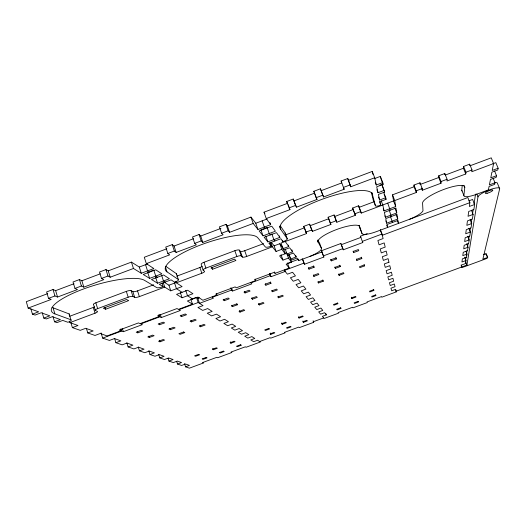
<?xml version="1.0" encoding="UTF-8"?>
<svg xmlns="http://www.w3.org/2000/svg" width="526" height="526" viewBox="0 0 526 526"><rect width="100%" height="100%" fill="white"/><g stroke="black" fill="none" stroke-linecap="round" stroke-linejoin="round"><path stroke-width="0.79" d="M421.484 188.084L422.325 190.228L441.012 183.239L438.737 177.512L438.756 175.769L444.786 173.514L447.08 179.267L447.015 180.99L465.76 173.975L465.944 172.206L463.623 166.453L469.672 164.184L472.006 169.937L471.783 171.719L493.598 163.553L491.245 157.839L470.211 165.723M441.012 183.239L441.044 181.529L438.756 175.769M444.753 174.685L444.786 173.514M465.76 173.975L463.452 168.254L463.623 166.453M493.118 178.222L494.986 182.785L494.65 184.356L489.081 186.434L488.404 189.873L477.003 194.127A14.741 3.287 -22.2 0 1 463.899 195.521L461.769 190.221L462.209 185.698M463.899 195.521L464.767 187.387L463.945 185.336M469.527 165.394L469.672 164.184M359.048 225.391L361.993 233.531A14.439 3.294 -20.7 0 0 376.36 231.644L467.824 197.533L469.882 202.648L469.37 206.462L474.636 204.502L472.598 199.466L468.844 200.86M483.401 254.558L486.202 253.525L487.668 257.701A2.623 0.421 -21.3 0 1 485.097 259.101L464.182 266.807A2.61 0.421 -21.1 0 1 461.808 267.234L461.092 265.005M465.523 260.39L466.01 257.161M466.253 255.544L466.989 250.698M467.594 246.655L468.087 243.42M468.692 239.383L469.185 236.148M469.915 231.302L470.402 228.067M471.132 223.221L471.743 219.178M472.598 213.523L473.209 209.48M474.064 203.825L475.524 194.127M464.721 257.194L466.029 260.495L465.563 263.546L461.545 265.025L461.256 267.188L396.124 291.207M465.931 251.362L467.016 254.084L466.516 257.339L462.367 258.871L461.953 262.001L466.029 260.495M466.667 243.722L468.068 247.24L467.535 250.718L463.248 252.302L462.801 255.643L467.016 254.084M467.745 236.273L469.192 239.909L468.62 243.637L464.182 245.28L463.708 248.851L468.068 247.24M468.903 228.271L470.402 232.032L469.79 236.042L465.188 237.745L464.682 241.579L469.192 239.909M470.099 219.552L471.704 223.557L471.04 227.876L466.273 229.645L465.72 233.768L470.402 232.032M471.441 210.249L473.111 214.411L472.394 219.072L467.436 220.913L466.845 225.365L471.704 223.557M474.636 204.502L473.854 209.558L468.699 211.478L468.055 216.291L473.111 214.411M461.848 266.938L466.93 265.065L477.983 196.875L476.786 193.916M493.598 163.553L492.237 170.45L498.135 168.248L495.834 162.659L492.888 163.757M494.558 170.937L496.518 175.704L496.163 177.361L490.456 179.491L489.39 184.876L494.986 182.785M498.135 168.248L497.76 169.99L491.895 172.18L490.778 177.847L496.518 175.704M494.611 182.667A11.671 2.591 -22.3 0 1 497.557 183.62L499.674 188.795L482.848 259.193L487.747 257.385M73.975 283.738L55.638 290.641L53.027 289.524L46.623 291.937L48.523 298.373L51.167 299.432L28.154 308.085L26.3 301.687L47.741 293.613M100.288 273.829L81.885 280.759L79.452 279.569L73.029 281.989L74.968 288.426L77.44 289.55L57.538 297.039L54.934 295.96L48.523 298.373M166.854 248.765L144.288 257.26L146.333 263.638L153.829 268.549L141.27 273.27L133.453 268.484L110.21 277.228L108.224 270.844L105.963 269.588L99.519 272.014L101.505 278.438L103.793 279.641L83.831 287.15L81.405 285.999L74.968 288.426M269.95 222.597L270.68 224.661L257.944 229.441L253.184 223.458L229.592 232.328L227.416 225.963L225.97 224.385L219.427 226.851L221.61 233.255L223.09 234.774L202.826 242.394L200.695 236.029L199.065 234.517L192.542 236.976L194.679 243.387L196.343 244.833L176.151 252.427L174.06 246.056L172.245 244.623L165.749 247.069L167.84 253.486L169.688 254.86L146.333 263.638M287.669 203.279L264.013 212.188L266.248 218.546L289.944 209.631L286.631 201.537L293.225 199.052L296.506 207.165L317 199.459L313.825 191.293L320.446 188.801L323.582 196.98L344.142 189.248L343.498 187.401L350.145 184.902L347.752 178.518L341.111 181.016L341.768 182.91L321.248 190.636M108.224 270.844L131.428 262.106L139.291 267.044L141.27 273.27M174.06 246.056L193.469 238.745M200.695 236.029L220.92 228.409M227.416 225.963L250.968 217.1L255.774 223.241L257.944 229.441M294.218 200.814L314.673 193.108M374.683 177.762L350.743 186.769L348.363 180.425L372.263 171.43L374.683 177.762L376.294 184.994L382.75 182.568L380.383 176.388L374.657 178.538M101.505 278.438L107.961 276.012L110.21 277.228M167.84 253.486L174.349 251.034L176.151 252.427M194.679 243.387L201.208 240.928L202.826 242.394M221.61 233.255L228.159 230.789L229.592 232.328M288.925 207.934L295.533 205.449L296.506 207.165M313.825 191.293L316.165 197.684L322.793 195.192L323.582 196.98M139.291 267.044L147.642 263.901M255.774 223.241L267.077 218.994M30.843 308.69L32.434 314.147L38.628 311.819L28.154 308.085M149.976 271.469L153.783 270.042L155.729 276.091L157.537 277.235M379.903 185.126L381.988 184.343L384.631 192.082L378.404 194.416L379.647 199.998L385.742 197.717L383.783 192.588M382.75 182.568L383.112 184.389L376.701 186.796L378.023 192.713L384.289 190.359M42.244 312.766L43.796 318.079L49.819 315.817L41.245 312.76L35.091 315.067L32.434 314.147M149.627 278.379L161.837 273.803L155.703 269.779L143.23 274.467L149.627 278.379L147.694 272.323M263.033 235.845L275.407 231.203L271.784 226.193L259.134 230.94L263.033 235.845L260.922 229.803L267.096 227.488L269.213 233.524L270.298 234.951M69.452 321.176L69.886 322.616L95.042 313.207A3.932 0.92 -16.7 0 0 97.297 311.346L95.357 310.531L93.582 304.712A3.952 0.953 -16.6 0 1 95.85 302.798L126.339 291.371A3.932 0.967 -17.1 0 1 131.099 290.648L132.835 291.575A3.906 0.953 -17.2 0 0 137.529 290.858L153.658 284.822M175.848 281.351L176.322 282.791L201.806 273.25A3.886 0.947 -18.2 0 0 204.509 271.219L203.174 270.167L201.241 264.361A3.906 0.986 -18.2 0 1 203.963 262.277L234.859 250.698A3.899 0.993 -18.7 0 1 239.258 250.113L240.382 251.277L242.368 257.05A3.886 0.96 -18.9 0 0 246.707 256.445L272.415 246.825L276.084 251.454L281.824 249.311L285.204 253.788L279.595 255.886L282.949 260.12L288.445 258.069L291.542 262.178L286.164 264.183L289.247 268.076L275.059 273.362L274.158 272.356L254.63 279.628L255.643 280.595L236.273 287.814L235.155 286.887L215.726 294.126L216.942 295.014L202.878 300.254L198.013 297.052L187.374 301.017L192.457 304.133L178.432 309.36L176.999 308.558L157.701 315.745L159.24 316.507L140.1 323.641L138.456 322.918L119.251 330.078L121 330.755L120.539 329.269M285.335 241.434L281.029 243.045L283.021 248.666L288.774 246.516L285.224 241.539L306.559 233.557L303.66 226.397L309.597 224.175L312.464 231.341L330.907 224.444L328.125 217.231L334.076 214.996L336.831 222.228L355.326 215.305L352.657 208.033L358.627 205.797L361.263 213.083L382.797 205.022L381.159 200.722M383.257 208.789L384.059 210.893L395.703 206.54L394.724 200.564L416.336 192.47L414.1 186.743L413.962 185.06L419.978 182.811L422.233 188.571L422.325 190.228M285.467 234.931L304.488 227.811L306.559 233.557M310.386 225.601L328.796 218.698M334.714 216.482L353.183 209.565L352.657 208.033M361.263 213.083L359.113 207.343L374.466 201.59M395.703 206.54L393.553 200.932L392.514 194.83L414.1 186.743M420.826 184.225L438.737 177.512M445.483 174.987L463.452 168.254M53.021 316.619L54.546 321.787L60.405 319.591L52.298 316.698L46.308 318.947L43.796 318.079M157.53 283.212L169.405 278.76L163.606 274.96L151.475 279.51L157.53 283.212L155.63 277.314M279.871 237.377L276.452 232.643L264.157 237.259L267.839 241.888L279.871 237.377L279.352 235.911M69.682 316.277L93.28 307.434A3.932 0.94 -16.6 0 0 94.535 306.888M176.69 276.189L199.893 267.497A3.886 0.973 -18.2 0 0 202.162 266.34M240.382 251.277A3.879 0.98 -18.9 0 0 244.728 250.705L263.605 243.63M385.742 197.717L386.064 199.341L380.009 201.609L380.804 205.166L380.482 205.285A5.431 1.354 -21.1 0 1 375.426 205.745L373.23 199.965L371.356 192.424M95.357 310.531A3.952 0.934 -16.7 0 1 97.639 308.644L128.173 297.21A3.938 0.94 -17.1 0 1 132.933 296.467L134.663 297.361A3.912 0.934 -17.3 0 0 139.357 296.618L164.73 287.124L170.766 290.832L182.101 286.591L176.322 282.791M203.174 270.167A3.912 0.96 -18.3 0 1 205.909 268.102L236.851 256.517A3.906 0.967 -18.8 0 1 241.25 255.912L242.368 257.05M305.744 232.176L311.688 229.954L312.464 231.341M328.125 217.231L330.243 223.004L336.206 220.775L336.831 222.228M354.82 213.806L360.797 211.57M416.336 192.47L416.211 190.826L422.233 188.571M441.044 181.529L447.08 179.267M465.944 172.206L472.006 169.937M382.652 205.015L393.553 200.932M164.217 282.219L168.938 285.197L176.723 282.284M271.324 242.276L274.105 245.839L279.839 243.696L283.258 248.285L285.204 253.788M105.654 309.235L128.699 300.609L126.503 299.518L103.293 308.203L105.654 309.235L104.99 307.072M212.557 269.227L235.904 260.488L234.465 259.101L210.952 267.905L212.557 269.227L211.833 267.07M70.911 322.668L72.384 327.613L77.986 325.515L69.886 322.616M285.164 253.197L286.532 252.684M291.851 249.811L292.581 251.869L286.972 253.959L287.853 255.13L293.423 253.052L296.197 256.944L290.733 258.983L289.109 254.393M385.42 217.199L396.762 212.958L395.953 208.04L384.375 212.366L385.42 217.199L384.894 215.831M86.389 328.309L87.789 332.951L93.155 330.946L85.738 328.29L80.254 330.341L72.384 327.613M182.075 297.769L192.937 293.712L187.637 290.227L176.545 294.376L182.075 297.769L180.313 292.364M386.702 223.182L397.761 219.059L396.992 214.384L385.716 218.592L386.702 223.182L385.834 220.894M191.109 299.347L196.474 297.341L198.302 298.538M288.465 263.039L298.17 259.423M302.167 258.766L304.482 264.249L323.865 257.03L321.366 250.77L340.874 243.499L343.294 249.791L362.762 242.539L362.355 241.368L381.981 234.057L380.311 229.638M341.4 244.662L360.849 237.41L360.428 236.207L367.214 233.675M199.255 297.65L197.789 298.203L199.485 303.351L213.438 298.157L212.208 297.295L231.479 290.115L232.604 291.016L251.816 283.862L250.797 282.922L270.16 275.709L271.074 276.689L285.151 271.449L284.632 269.983M290.733 258.983L291.568 260.1L296.999 258.075L298.775 260.561L322.004 251.895L323.865 257.03M121 330.755L107.1 335.936L100.275 333.491L95.015 335.45L87.789 332.951M101.077 332.912L102.662 338.106L121.677 331.018L123.393 331.689L142.349 324.634L140.738 323.924L159.838 316.803L161.351 317.553L180.398 310.465L178.985 309.669L198.184 302.522L203.029 305.599L197.934 307.5L202.688 310.412L207.685 308.558L212.156 311.399L207.257 313.22L211.649 315.909L216.456 314.127L220.598 316.757L215.877 318.506L219.947 321.005L224.582 319.289L228.422 321.721L223.872 323.411L227.659 325.732L232.124 324.075L235.701 326.344L231.309 327.974L234.839 330.137L239.152 328.54L242.486 330.657L238.245 332.228L241.539 334.247L245.714 332.702L248.831 334.681L244.721 336.199L247.805 338.093L251.849 336.601L254.768 338.455L250.79 339.921L253.683 341.696L257.602 340.256L260.35 341.999L246.102 347.245L245.326 346.812L231.052 352.072L231.887 352.486L217.698 357.719L216.804 357.332L202.576 362.572L203.529 362.947L189.386 368.161L185.553 366.832L184.495 363.558M303.752 263.197L284.31 270.436L287.42 274.191L292.574 272.271L295.454 275.913L290.405 277.787L293.278 281.246L298.229 279.405L300.885 282.771L296.033 284.573L298.689 287.775L303.449 286.006L305.915 289.122L301.24 290.852L303.706 293.824L308.295 292.121L310.59 295.014L306.079 296.684L308.368 299.445L312.799 297.801L314.936 300.497L310.577 302.108L312.714 304.685L317 303.101L318.993 305.619L314.778 307.177L316.777 309.584L320.919 308.052L322.786 310.412L318.71 311.911L320.577 314.167L324.595 312.687L326.337 314.896L322.392 316.356L324.147 318.473L338.527 313.174L338.126 312.595L352.584 307.263L352.926 307.861L367.358 302.542L367.069 301.917L381.587 296.565L381.81 297.21L396.288 291.877L395.664 289.326L391.679 290.799L390.963 288.195L395.013 286.703L394.342 283.987L390.226 285.506L389.464 282.732L393.645 281.186L392.929 278.293L388.681 279.865L387.866 276.893L392.192 275.295L391.423 272.198L387.024 273.829L386.156 270.647L390.627 268.99L389.805 265.669L385.249 267.353L384.315 263.94L388.957 262.224M323.24 255.938L342.774 248.66L343.294 249.791M469.882 202.648L382.284 235.273L380.344 230.145M137.812 332.853L142.802 330.992L141.238 330.341L136.214 332.208L137.812 332.853L137.358 331.419M159.641 324.733L164.645 322.865L163.191 322.168L158.162 324.042L159.641 324.733L159.181 323.293M181.529 316.586L186.552 314.719L185.211 313.976L180.168 315.85L181.529 316.586L181.062 315.153M224.227 300.701L229.27 298.827L228.159 297.992L223.09 299.879L224.227 300.701L223.747 299.268M245.024 292.962L250.087 291.082L249.081 290.207L243.998 292.101L245.024 292.962L244.537 291.535M270.949 283.317L270.062 282.403L264.959 284.296L265.88 285.204L270.949 283.317L270.449 281.89M314.114 267.261L313.45 266.255L308.328 268.161L309.012 269.154L314.114 267.261L313.601 265.834M336.423 258.963L335.877 257.911L330.742 259.824L331.308 260.87L336.423 258.963L335.897 257.536M353.663 252.552L358.785 250.646L358.37 249.541L353.216 251.461L353.663 252.552L353.13 251.126M114.583 338.415L115.904 342.696L120.842 340.855L114.451 338.566L109.415 340.447L102.662 338.106M149.299 337.508L154.105 335.719L152.652 335.115L147.826 336.91L149.299 337.508L148.865 336.121M170.306 329.703L175.119 327.915L173.777 327.264L168.938 329.066L170.306 329.703L169.859 328.323M191.365 321.879L196.191 320.084L194.955 319.394L190.103 321.202L191.365 321.879L190.912 320.498M237.285 304.817L236.259 304.048L231.381 305.862L232.433 306.625L237.285 304.817L236.818 303.443M252.434 299.189L257.299 297.381L256.372 296.579L251.487 298.393L252.434 299.189L251.961 297.815M272.488 291.739L277.366 289.931L276.545 289.083L271.64 290.904L272.488 291.739L272.008 290.365M313.963 276.334L318.868 274.513L318.256 273.579L313.332 275.414L313.963 276.334L313.47 274.96M340.309 266.55L339.809 265.577L334.871 267.412L335.397 268.372L340.309 266.55L339.809 265.176M361.809 258.562L361.421 257.549L356.47 259.39L356.884 260.39L361.809 258.562L361.303 257.188M126.851 342.814L128.127 346.93L132.887 345.161L126.983 343.051L122.137 344.852L115.904 342.696M159.937 341.815L164.566 340.098L163.224 339.533L158.569 341.262L159.937 341.815L159.444 340.256M200.465 326.777L205.114 325.055L203.97 324.417L199.295 326.146L200.465 326.777L199.952 325.226M240.027 312.102L244.702 310.366L243.748 309.656L239.047 311.399L240.027 312.102L239.501 310.55M259.292 304.955L263.98 303.213L263.118 302.47L258.411 304.212L259.292 304.955L258.759 303.403M278.602 297.788L283.304 296.046L282.541 295.264L277.82 297.012L278.602 297.788L278.063 296.237M323.26 281.219L322.701 280.358L317.954 282.12L318.546 282.975L323.26 281.219L322.786 279.898M339.178 275.322L343.912 273.566L343.445 272.665L338.691 274.427L339.178 275.322L338.698 273.993M364.61 265.886L359.863 267.649L359.482 266.715L364.248 264.946L364.61 265.886L364.117 264.558M138.253 346.996L139.456 350.855L144.045 349.159L138.568 347.199L133.9 348.929L128.127 346.93M148.812 350.776L149.982 354.504L154.407 352.867L149.318 351.046L144.814 352.716L139.456 350.855M158.648 354.3L159.792 357.904L164.066 356.319L159.319 354.623L154.973 356.233L149.982 354.504M168.057 358.285L168.945 361.073L173.08 359.547L168.649 357.963L164.447 359.514L159.792 357.904M213.28 349.744L217.33 348.245L216.39 347.791L212.32 349.29L213.28 349.744L212.833 348.383M230.98 343.202L235.037 341.709L234.169 341.223L230.099 342.728L230.98 343.202L230.526 341.847M282.271 324.266L286.354 322.754L285.703 322.188L281.601 323.707L282.271 324.266L281.798 322.911M299.097 318.052L303.186 316.54L302.608 315.948L298.505 317.461L299.097 318.052L298.617 316.698M351.841 298.577L355.957 297.052L355.609 296.375L351.473 297.9L351.841 298.577L351.348 297.223M176.651 361.342L177.512 364.045L181.523 362.565L177.367 361.079L173.297 362.585L168.945 361.073M270.844 334.339L274.789 332.879L274.112 332.373L270.147 333.839L270.844 334.339L270.39 333.024M303.417 322.32L307.375 320.86L306.836 320.301L302.858 321.767L303.417 322.32L302.95 321.005M185.553 366.832L189.432 365.399L185.54 364.005L181.595 365.458L177.512 364.045M259.627 341.538L270.068 337.685L270.752 338.159L285.033 332.892L284.415 332.399L298.781 327.1L299.34 327.619L313.674 322.333L313.128 320.788M323.687 317.914L313.174 321.794L313.674 322.333M269.983 242.571L271.245 246.175L270.929 246.286A5.378 1.341 -19.3 0 1 265.354 246.95L257.779 237.778A49.036 12.644 -18.4 0 0 201.044 244.794A49.036 12.644 -18.4 0 0 166.979 271.837L178.353 279.516A5.391 1.269 -17.9 0 1 174.724 282.252M161.962 283.027L163.132 286.637L162.817 286.749A5.398 1.308 -17.6 0 1 156.741 287.61L144.433 280.299A49.576 12.249 -16.6 0 0 82.766 289.267A49.576 12.249 -16.6 0 0 54.882 313.884L53.087 307.815A49.503 12.525 -16.5 0 1 52.107 307.381M54.546 321.787L56.926 322.609L62.745 320.426L67.913 322.274A5.47 1.223 -16.5 0 0 70.885 319.749L69.143 313.93L53.087 307.815M54.882 313.884L70.885 319.755M163.132 286.637L159.273 284.277L171.075 279.858L174.77 282.278M149.463 272.126L147.543 270.91L145.551 264.69M165.171 282.074L163.468 280.983L161.561 275.091M182.088 292.305L176.434 288.715L174.599 283.08M192.687 299.038L187.499 295.743L185.731 290.339M165.69 266.255L176.453 273.711L178.353 279.516M271.245 246.175L268.904 243.222L280.858 238.745L283.041 241.756L282.528 240.316M265.452 228.573L264.308 227.054L262.132 220.854M274.881 240.98L273.855 239.632L271.784 233.754M283.021 248.666L283.941 249.903L289.662 247.766L292.581 251.869M288.327 255.09L289.675 256.892L291.542 262.178M266.248 218.546L270.68 224.661M264.013 212.188L264.907 213.444M279.562 226.193L280.634 229.204L287.255 238.751A5.378 1.295 -19.6 0 1 283.014 241.717M280.279 225.785L285.191 232.959L287.255 238.751M286.631 201.537L287.321 202.701M303.66 226.397L304.488 227.811M321.366 250.77L322.004 251.895M317.494 240.829L321.577 248.607A16.858 3.866 -19.7 0 1 309.932 256.405M317.822 240.001L319.644 243.282L321.577 248.607M316.165 197.684L317 199.459M330.243 223.004L330.907 224.444M486.379 254.485L487.668 257.701M465.655 261.843L466.93 265.065M461.302 265.946L461.808 267.234M413.962 185.06L416.211 190.826M392.514 194.83L394.724 200.564M394.921 208.178L396.762 212.958M396.006 214.483L397.761 219.059M397.327 220.401L398.478 223.399L397.985 220.407L386.991 224.51L387.623 227.442L386.768 225.2M381.021 178.932L383.112 184.389M382.632 186.848L384.631 192.082M387.734 203.108L390.16 210.203M384.118 194.245L386.064 199.341M389.26 210.295L391.351 216.488M390.483 216.548L392.488 222.459M375.248 182.246L376.294 184.994M376.872 189.702L378.023 192.713M378.536 197.072L379.647 199.998M379.437 201.576L380.804 205.166M371.849 192.417L375.426 205.745M395.802 290.589L396.288 291.877M359.153 225.273L361.993 233.531M353.183 209.565L355.326 215.305M341.111 181.016L344.142 189.248M360.428 236.207L362.762 242.539M356.372 259.016L356.884 260.39M334.076 214.996L336.206 220.775M340.874 243.499L342.774 248.66M320.446 188.801L322.793 195.192M334.898 266.998L335.397 268.372M330.788 259.436L331.308 260.87M309.597 224.175L311.688 229.954M293.225 199.052L295.533 205.449M318.066 281.647L318.546 282.975M288.176 204.693L288.932 206.81M289.438 208.224L289.944 209.631M325.87 313.595L326.344 314.896M308.506 267.727L309.012 269.154M302.647 259.108L304.482 264.249M298.242 259.062L298.775 260.561M295.651 255.419L296.197 256.944M288.274 245.109L288.774 246.516M285.276 249.16L288.445 258.069M287.42 262.895L289.247 268.076M279.839 243.696L281.824 249.311M281.048 254.729L282.949 260.12M274.105 245.839L276.084 251.454M270.903 242.519L272.415 246.825M265.775 236.01L267.839 241.888M274.539 271.883L275.059 273.362M250.968 217.1L253.184 223.458M270.048 273.75L271.074 276.689M269.384 273.494L270.16 275.709M265.38 283.777L265.88 285.204M255.13 279.115L255.643 280.595M244.728 250.705L246.707 256.445M239.258 250.113L241.25 255.912M225.97 224.385L228.159 230.789M234.859 250.698L236.851 256.517M231.611 288.077L232.604 291.016M230.73 287.9L231.479 290.115M231.966 305.244L232.433 306.625M199.065 234.517L201.208 240.928M216.449 293.528L216.942 295.014M203.963 262.277L205.909 268.102M199.893 267.497L201.806 273.25M196.474 297.341L198.184 302.522M190.997 299.682L192.457 304.133M172.245 244.623L174.349 251.034M165.506 267.3L166.979 271.837M168.938 285.197L170.766 290.832M163.336 282.804L164.73 287.124M350.145 184.902L350.743 186.769M347.752 178.518L348.363 180.425M160.41 314.607L161.351 317.553M159.128 314.581L159.838 316.803M158.767 315.021L159.24 316.507M131.428 262.106L133.453 268.484M137.529 290.858L139.357 296.618M132.835 291.575L134.663 297.361M358.627 205.797L359.113 207.343M131.099 290.648L132.933 296.467M126.339 291.371L128.173 297.21M105.963 269.588L107.961 276.012M122.479 328.743L123.393 331.689M120.987 328.796L121.677 331.018M95.85 302.798L97.639 308.644M93.28 307.434L95.042 313.207M81.885 280.759L83.831 287.15M79.452 279.569L81.405 285.999M55.638 290.641L57.538 297.039M53.027 289.524L54.934 295.96M381.981 234.057L383.099 238.574L377.892 240.513L379.075 244.814L384.177 242.913L385.203 247.082L380.206 248.936L381.291 252.907L386.202 251.086L387.149 254.939L382.336 256.727L383.349 260.403L388.07 258.647L388.951 262.224M372.704 194.673L372.697 194.646A49.227 12.861 -20.3 0 0 321.057 199.676A49.227 12.861 -20.3 0 0 280.634 229.204M372.263 171.43L372.934 174.382M382.797 205.022L384.059 210.893M380.383 176.388L380.758 178.248M382.106 184.928L382.343 186.099M419.978 182.811L420.077 184.501M69.143 313.93A5.464 1.295 -16.2 0 1 69.13 314.923M176.453 273.711A5.385 1.341 -17.7 0 1 176.499 274.394M477.983 196.875A11.69 2.531 -22.2 0 1 489.43 189.853A11.69 2.531 -22.2 0 1 499.674 188.795M485.728 254.222A2.623 0.434 -21.3 0 1 485.537 254.341M285.191 232.959A5.372 1.374 -19.5 0 1 284.96 233.754M373.71 200.334A5.424 1.381 -21.1 0 1 373.23 199.965M317.993 242.203A22.25 5.253 -20.3 0 1 336.647 229.507A22.25 5.253 -20.3 0 1 359.666 226.64M319.644 243.282A16.839 3.952 -19.7 0 1 319.525 243.775M360.737 228.869A14.426 3.373 -20.8 0 1 360.001 228.218M409.767 219.184A17.069 3.886 -21.2 0 0 422.983 210.781L422.569 203.148A22.638 5.26 -21.8 0 1 443.832 189.439A22.638 5.26 -21.8 0 1 464.767 187.387M462.144 191.017A14.721 3.366 -22.2 0 1 461.769 190.221M183.567 331.985L178.906 333.714L180.175 334.306L184.817 332.583L183.567 331.985M198.644 354.346L194.587 355.846L195.619 356.26L199.663 354.774L198.644 354.346M268.832 328.421L264.742 329.933L265.479 330.466L269.549 328.96L268.832 328.421M337.56 303.035L333.438 304.561L333.878 305.205L337.988 303.686L337.56 303.035M373.697 289.695L369.554 291.226L369.844 291.93L373.966 290.405L373.697 289.695M206.107 357.47L202.175 358.916L203.148 359.311L207.06 357.864L206.107 357.47M223.3 351.125L219.362 352.578L220.262 352.999L224.188 351.546L223.3 351.125M240.533 344.767L236.582 346.22L237.417 346.667L241.349 345.22L240.533 344.767M290.457 326.344L286.486 327.81L287.111 328.336L291.069 326.876L290.457 326.344M340.69 307.809L336.693 309.281L337.107 309.886L341.091 308.42L340.69 307.809M358.167 301.359L354.162 302.838L354.511 303.469L358.495 302.003L358.167 301.359M375.682 294.895L371.672 296.381L371.941 297.039L375.939 295.566L375.682 294.895M487.181 193.239A4.063 0.881 -22.2 0 0 492.829 190.228A4.063 0.881 -22.2 0 0 487.155 191.609A4.063 0.881 -22.2 0 0 487.181 193.239"/></g></svg>
